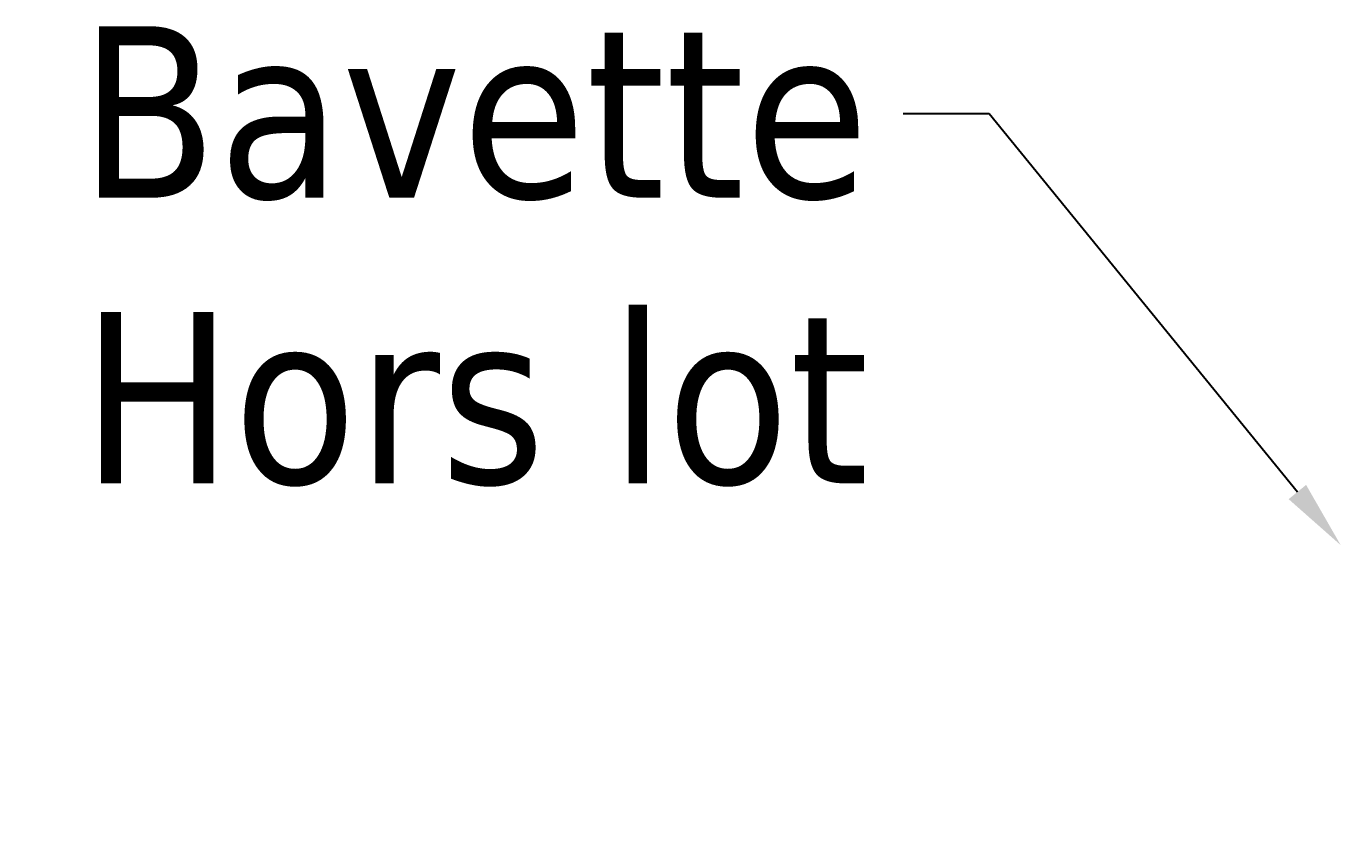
# Model space of a CAD drawing. Header units: millimetres. Extents: x -20000 to 230000, y -17405 to 24510.
# Drawn here: x 64614.7 to 64691.4, y -4966.3 to -4919.8 of the extents above; entities that cross this region are included whole.
import ezdxf
from ezdxf import colors
from ezdxf.entities.mleader import LeaderData, LeaderLine
from ezdxf.math import Vec2, Vec3

# ---------------------------------------------------------------- set-up
doc = ezdxf.new("R2010")
doc.units = ezdxf.units.MM
doc.layers.add('1 - Texte', color=7, linetype='Continuous', lineweight=13)
doc.styles.add('Texte Poralu', font='tahomabd.ttf')

msp = doc.modelspace()

# ---------------------------------------------------------------- leaders
at = {"layer": '1 - Texte'}
ml = msp.add_multileader_mtext('Standard', dxfattribs=at)
ml.set_content('Bavette\\PHors lot', color=256, style='Texte Poralu')
ml.set_leader_properties()
ml.build(insert=Vec2(0, 0))
ml.multileader.update_dxf_attribs({"dogleg_length": 5})
ctx = ml.context
ctx.base_point, ctx.char_height, ctx.plane_origin = Vec3(64608.516, -4924.901), 10, Vec3(64691.071, -4893.067)
ctx.text_align_type = 2
notes = []
notes.append((ctx, [(0, (1, 1, 0), (64670.847, -4924.901), (-1, 0), 5, [(0, [(64691.362, -4950.056)], 0, [])])]))
ctx.mtext.insert, ctx.mtext.alignment, ctx.mtext.flow_direction = Vec3(64663.847, -4919.784), 3, 5
for ctx, leaders in notes:
    for number, flags, end, landing, length, lines in leaders:
        leader = LeaderData()
        leader.index, (leader.has_last_leader_line, leader.has_dogleg_vector, leader.attachment_direction) = number, flags
        leader.last_leader_point, leader.dogleg_vector, leader.dogleg_length = Vec3(end), Vec3(landing), length
        for number, points, colour, breaks in lines:
            line = LeaderLine()
            line.index, line.vertices, line.color, line.breaks = number, Vec3.list(points), colors.encode_raw_color(colour), breaks
            leader.lines.append(line)
        ctx.leaders.append(leader)

doc.saveas('drawing.dxf')
